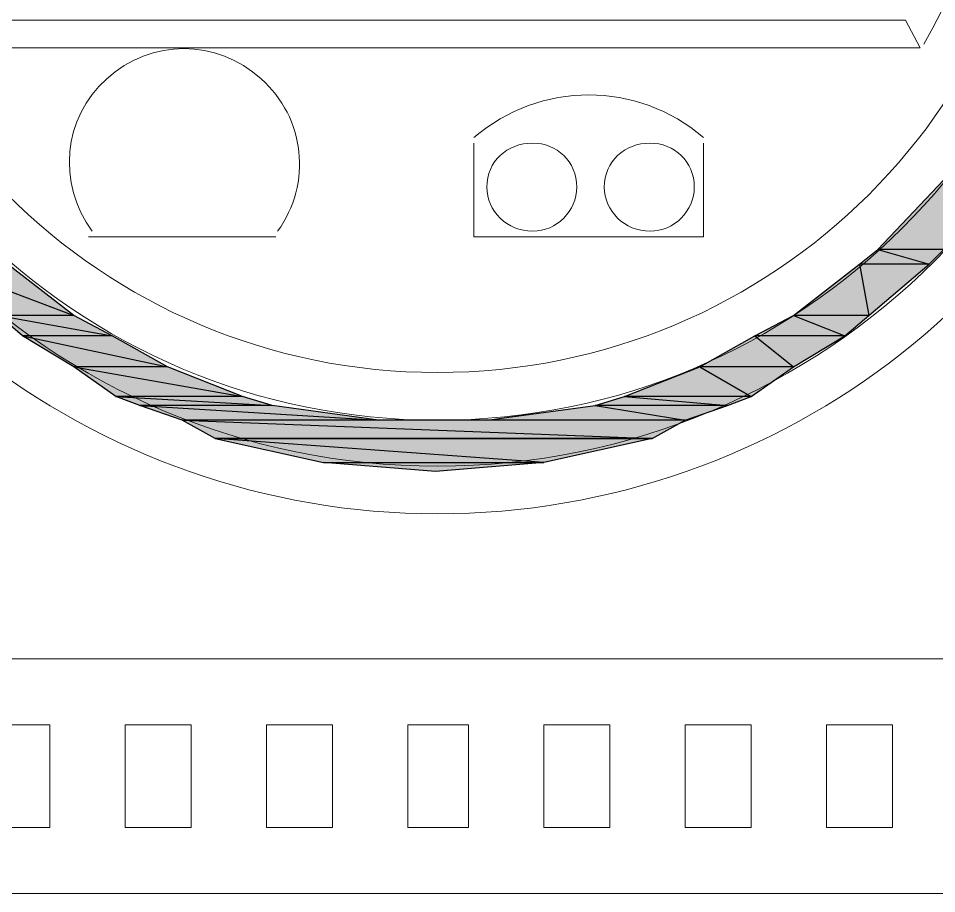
# Model space of a CAD drawing. Header units: millimetres. Extents: x 50 to 186, y -32 to 33.
# Drawn here: x 113.007 to 113.706, y -14.816 to -14.15 of the extents above; entities that cross this region are included whole.
import ezdxf

# ---------------------------------------------------------------- set-up
doc = ezdxf.new("R2010")
doc.units = ezdxf.units.MM
doc.layers.add('Prumada Eletrica', color=40, linetype='Continuous', lineweight=30)

msp = doc.modelspace()

# ---------------------------------------------------------------- hatches: boundary and pattern name
at = {"layer": 'Prumada Eletrica', "true_color": 0x000007}
h = msp.add_hatch(color=7, dxfattribs=at)
h.paths.add_polyline_path([(113.75358, -14.27269), (113.71168, -14.27269), (113.71168, -14.32577)])
h.paths.add_polyline_path([(113.71168, -14.27269), (113.71168, -14.32577), (113.66139, -14.32577)])
h = msp.add_hatch(color=7, dxfattribs=at)
h.paths.add_polyline_path([(113.71168, -14.32577), (113.66139, -14.32577), (113.7005, -14.33695)])
h.paths.add_polyline_path([(113.66139, -14.32577), (113.7005, -14.33695), (113.64742, -14.33695)])
h = msp.add_hatch(color=7, dxfattribs=at)
h.paths.add_polyline_path([(112.99933, -14.33695), (112.94625, -14.33695), (113.04961, -14.37605)])
h.paths.add_polyline_path([(112.94625, -14.33695), (113.04961, -14.37605), (112.99234, -14.37605)])
h = msp.add_hatch(color=7, dxfattribs=at)
h.paths.add_polyline_path([(113.7005, -14.33695), (113.64742, -14.33695), (113.65441, -14.37605)])
h.paths.add_polyline_path([(113.64742, -14.33695), (113.65441, -14.37605), (113.59714, -14.37605)])
h = msp.add_hatch(color=7, dxfattribs=at)
h.paths.add_polyline_path([(113.04961, -14.37605), (112.99234, -14.37605), (113.07894, -14.39142)])
h.paths.add_polyline_path([(112.99234, -14.37605), (113.07894, -14.39142), (113.0105, -14.39142)])
h = msp.add_hatch(color=7, dxfattribs=at)
h.paths.add_polyline_path([(113.65441, -14.37605), (113.59714, -14.37605), (113.63625, -14.39142)])
h.paths.add_polyline_path([(113.59714, -14.37605), (113.63625, -14.39142), (113.56781, -14.39142)])
h = msp.add_hatch(color=7, dxfattribs=at)
h.paths.add_polyline_path([(113.07894, -14.39142), (113.0105, -14.39142), (113.12085, -14.41516)])
h.paths.add_polyline_path([(113.0105, -14.39142), (113.12085, -14.41516), (113.04961, -14.41516)])
h = msp.add_hatch(color=7, dxfattribs=at)
h.paths.add_polyline_path([(113.63625, -14.39142), (113.56781, -14.39142), (113.59714, -14.41516)])
h.paths.add_polyline_path([(113.56781, -14.39142), (113.59714, -14.41516), (113.52591, -14.41516)])
h = msp.add_hatch(color=7, dxfattribs=at)
h.paths.add_polyline_path([(113.12085, -14.41516), (113.04961, -14.41516), (113.17811, -14.43751)])
h.paths.add_polyline_path([(113.04961, -14.41516), (113.17811, -14.43751), (113.08174, -14.43751)])
h = msp.add_hatch(color=7, dxfattribs=at)
h.paths.add_polyline_path([(113.59714, -14.41516), (113.52591, -14.41516), (113.56502, -14.43751)])
h.paths.add_polyline_path([(113.52591, -14.41516), (113.56502, -14.43751), (113.46864, -14.43751)])
h = msp.add_hatch(color=7, dxfattribs=at)
h.paths.add_polyline_path([(113.17811, -14.43751), (113.08174, -14.43751), (113.20046, -14.4445)])
h.paths.add_polyline_path([(113.08174, -14.43751), (113.20046, -14.4445), (113.09989, -14.4445)])
h = msp.add_hatch(color=7, dxfattribs=at)
h.paths.add_polyline_path([(113.56502, -14.43751), (113.46864, -14.43751), (113.54686, -14.4445)])
h.paths.add_polyline_path([(113.46864, -14.43751), (113.54686, -14.4445), (113.44629, -14.4445)])
h = msp.add_hatch(color=7, dxfattribs=at)
h.paths.add_polyline_path([(113.20046, -14.4445), (113.09989, -14.4445), (113.28147, -14.45567)])
h.paths.add_polyline_path([(113.09989, -14.4445), (113.28147, -14.45567), (113.13202, -14.45567)])
h = msp.add_hatch(color=7, dxfattribs=at)
h.paths.add_polyline_path([(113.54686, -14.4445), (113.44629, -14.4445), (113.51473, -14.45567)])
h.paths.add_polyline_path([(113.44629, -14.4445), (113.51473, -14.45567), (113.36388, -14.45567)])
h = msp.add_hatch(color=7, dxfattribs=at)
h.paths.add_polyline_path([(113.51473, -14.45567), (113.13202, -14.45567), (113.48959, -14.46964)])
h.paths.add_polyline_path([(113.13202, -14.45567), (113.48959, -14.46964), (113.15716, -14.46964)])
h = msp.add_hatch(color=7, dxfattribs=at)
h.paths.add_polyline_path([(113.15716, -14.46964), (113.23957, -14.4878), (113.40718, -14.4878)])
h.paths.add_polyline_path([(113.23957, -14.4878), (113.40718, -14.4878), (113.32477, -14.49478)])
msp.add_hatch(color=7, dxfattribs=at).paths.add_polyline_path([(113.15716, -14.46964), (113.48959, -14.46964), (113.40718, -14.4878)])

# ---------------------------------------------------------------- linework, layer by layer
at = {"layer": 'Prumada Eletrica', "color": 7, "linetype": 'Continuous', "lineweight": 20, "true_color": 0x000007}
for points in [[(113.68234, -14.15118), (112.96441, -14.15118), (112.96441, -14.15118)], [(113.68234, -14.15118), (113.69352, -14.17213), (113.69352, -14.17213)], [(113.69352, -14.17213), (112.95324, -14.17213), (112.95324, -14.17213)], [(112.95324, -14.17213), (113.31081, -14.17213), (113.31081, -14.17213)], [(113.3541, -14.24476), (113.3541, -14.31599), (113.5287, -14.31599), (113.5287, -14.24476)], [(113.06079, -14.31599), (113.20326, -14.31599), (113.20326, -14.31599)]]:
    msp.add_lwpolyline(points, dxfattribs=at)
at = {"layer": 'Prumada Eletrica', "color": 7, "linetype": 'Continuous', "lineweight": -2, "true_color": 0x000007}
for points in [[(113.71168, -14.27269), (113.71168, -14.32577), (113.66139, -14.32577)], [(113.66139, -14.32577), (113.7005, -14.33695), (113.64742, -14.33695)], [(113.71168, -14.32577), (113.66139, -14.32577), (113.7005, -14.33695)], [(112.99933, -14.33695), (112.94625, -14.33695), (113.04961, -14.37605)], [(112.94625, -14.33695), (113.04961, -14.37605), (112.99234, -14.37605)], [(113.64742, -14.33695), (113.65441, -14.37605), (113.59714, -14.37605)], [(113.7005, -14.33695), (113.64742, -14.33695), (113.65441, -14.37605)], [(113.04961, -14.37605), (112.99234, -14.37605), (113.07894, -14.39142)], [(112.99234, -14.37605), (113.07894, -14.39142), (113.0105, -14.39142)], [(113.59714, -14.37605), (113.63625, -14.39142), (113.56781, -14.39142)], [(113.65441, -14.37605), (113.59714, -14.37605), (113.63625, -14.39142)], [(113.07894, -14.39142), (113.0105, -14.39142), (113.12085, -14.41516)], [(113.0105, -14.39142), (113.12085, -14.41516), (113.04961, -14.41516)], [(113.56781, -14.39142), (113.59714, -14.41516), (113.52591, -14.41516)], [(113.63625, -14.39142), (113.56781, -14.39142), (113.59714, -14.41516)], [(113.12085, -14.41516), (113.04961, -14.41516), (113.17811, -14.43751)], [(113.04961, -14.41516), (113.17811, -14.43751), (113.08174, -14.43751)], [(113.52591, -14.41516), (113.56502, -14.43751), (113.46864, -14.43751)], [(113.59714, -14.41516), (113.52591, -14.41516), (113.56502, -14.43751)], [(113.17811, -14.43751), (113.08174, -14.43751), (113.20046, -14.4445)], [(113.08174, -14.43751), (113.20046, -14.4445), (113.09989, -14.4445)], [(113.46864, -14.43751), (113.54686, -14.4445), (113.44629, -14.4445)], [(113.56502, -14.43751), (113.46864, -14.43751), (113.54686, -14.4445)], [(113.20046, -14.4445), (113.09989, -14.4445), (113.28147, -14.45567)], [(113.09989, -14.4445), (113.28147, -14.45567), (113.13202, -14.45567)], [(113.44629, -14.4445), (113.51473, -14.45567), (113.36388, -14.45567)], [(113.54686, -14.4445), (113.44629, -14.4445), (113.51473, -14.45567)], [(113.51473, -14.45567), (113.13202, -14.45567), (113.48959, -14.46964)], [(113.13202, -14.45567), (113.48959, -14.46964), (113.15716, -14.46964)], [(113.15716, -14.46964), (113.23957, -14.4878), (113.40718, -14.4878)], [(113.15716, -14.46964), (113.48959, -14.46964), (113.40718, -14.4878)], [(113.23957, -14.4878), (113.40718, -14.4878), (113.32477, -14.49478)]]:
    msp.add_lwpolyline(points, close=True, dxfattribs=at)
at = {"layer": 'Prumada Eletrica', "color": 7, "linetype": 'Continuous', "lineweight": 20, "true_color": 0x000007}
for points in [[(113.32198, -14.63725), (113.89325, -14.63725), (113.89325, -14.81603), (112.7535, -14.81603), (112.7535, -14.63725)], [(112.98117, -14.76575), (113.03145, -14.76575), (113.03145, -14.68753), (112.98117, -14.68753)], [(113.08872, -14.76575), (113.139, -14.76575), (113.139, -14.68753), (113.08872, -14.68753)], [(113.19627, -14.76575), (113.24655, -14.76575), (113.24655, -14.68753), (113.19627, -14.68753)], [(113.30382, -14.76575), (113.34991, -14.76575), (113.34991, -14.68753), (113.30382, -14.68753)], [(113.40718, -14.76575), (113.45747, -14.76575), (113.45747, -14.68753), (113.40718, -14.68753)], [(113.51473, -14.76575), (113.56502, -14.76575), (113.56502, -14.68753), (113.51473, -14.68753)], [(113.62228, -14.76575), (113.67257, -14.76575), (113.67257, -14.68753), (113.62228, -14.68753)]]:
    msp.add_lwpolyline(points, close=True, dxfattribs=at)
for points, knots in [([(113.86113, -13.95703), (113.86113, -13.66091), (113.62228, -13.42207), (113.32617, -13.42207), (113.32617, -13.42207), (113.03145, -13.42207), (112.79261, -13.66091), (112.79261, -13.95703), (112.79261, -13.95703), (112.79261, -14.25174), (113.03145, -14.49059), (113.32617, -14.49059), (113.32617, -14.49059), (113.62228, -14.49059), (113.86113, -14.25174), (113.86113, -13.95703)], [0, 0, 0, 0, 0.0625, 0.0625, 0.0625, 0.062501, 0.125, 0.125, 0.125, 0.125001, 0.1875, 0.1875, 0.1875, 0.187501, 1, 1, 1, 1]), ([(113.06498, -13.45), (112.83172, -13.57013), (112.7102, -13.83551), (112.77305, -14.09112), (112.77305, -14.09112), (112.83451, -14.34672), (113.06358, -14.5269), (113.32617, -14.5269), (113.32617, -14.5269), (113.59016, -14.5269), (113.81923, -14.34672), (113.88068, -14.09112), (113.88068, -14.09112), (113.94354, -13.83551), (113.82202, -13.57013), (113.58876, -13.45)], [0, 0, 0, 0, 0.0625, 0.0625, 0.0625, 0.062501, 0.125, 0.125, 0.125, 0.125001, 0.1875, 0.1875, 0.1875, 0.187501, 1, 1, 1, 1]), ([(113.82621, -13.95703), (113.82621, -13.68047), (113.60273, -13.45699), (113.32617, -13.45699), (113.32617, -13.45699), (113.05101, -13.45699), (112.82753, -13.68047), (112.82753, -13.95703), (112.82753, -13.95703), (112.82753, -14.23219), (113.05101, -14.45567), (113.32617, -14.45567), (113.32617, -14.45567), (113.60273, -14.45567), (113.82621, -14.23219), (113.82621, -13.95703)], [0, 0, 0, 0, 0.0625, 0.0625, 0.0625, 0.062501, 0.125, 0.125, 0.125, 0.125001, 0.1875, 0.1875, 0.1875, 0.187501, 1, 1, 1, 1]), ([(113.78989, -13.95703), (113.78989, -13.70002), (113.58317, -13.4933), (113.32617, -13.4933), (113.32617, -13.4933), (113.07056, -13.4933), (112.86384, -13.70002), (112.86384, -13.95703), (112.86384, -13.95703), (112.86384, -14.21263), (113.07056, -14.41935), (113.32617, -14.41935), (113.32617, -14.41935), (113.58317, -14.41935), (113.78989, -14.21263), (113.78989, -13.95703)], [0, 0, 0, 0, 0.0625, 0.0625, 0.0625, 0.062501, 0.125, 0.125, 0.125, 0.125001, 0.1875, 0.1875, 0.1875, 0.187501, 1, 1, 1, 1]), ([(113.20465, -14.3118), (113.23119, -14.27549), (113.2256, -14.22521), (113.19208, -14.19587), (113.19208, -14.19587), (113.15856, -14.16514), (113.10828, -14.16514), (113.07475, -14.19587), (113.07475, -14.19587), (113.04123, -14.22521), (113.03704, -14.27549), (113.06358, -14.3118)], [0, 0, 0, 0, 0.083333, 0.083333, 0.083333, 0.083334, 0.166667, 0.166667, 0.166667, 0.166668, 1, 1, 1, 1]), ([(113.43232, -14.27828), (113.43232, -14.25873), (113.41696, -14.24476), (113.3988, -14.24476), (113.3988, -14.24476), (113.37925, -14.24476), (113.36388, -14.25873), (113.36388, -14.27828), (113.36388, -14.27828), (113.36388, -14.29644), (113.37925, -14.3118), (113.3988, -14.3118), (113.3988, -14.3118), (113.41696, -14.3118), (113.43232, -14.29644), (113.43232, -14.27828)], [0, 0, 0, 0, 0.0625, 0.0625, 0.0625, 0.062501, 0.125, 0.125, 0.125, 0.125001, 0.1875, 0.1875, 0.1875, 0.187501, 1, 1, 1, 1]), ([(113.52172, -14.27828), (113.52172, -14.25873), (113.50635, -14.24476), (113.48819, -14.24476), (113.48819, -14.24476), (113.46864, -14.24476), (113.45327, -14.25873), (113.45327, -14.27828), (113.45327, -14.27828), (113.45327, -14.29644), (113.46864, -14.3118), (113.48819, -14.3118), (113.48819, -14.3118), (113.50635, -14.3118), (113.52172, -14.29644), (113.52172, -14.27828)], [0, 0, 0, 0, 0.0625, 0.0625, 0.0625, 0.062501, 0.125, 0.125, 0.125, 0.125001, 0.1875, 0.1875, 0.1875, 0.187501, 1, 1, 1, 1])]:
    msp.add_open_spline(points, degree=3, knots=knots, dxfattribs=at)
for points in [[(113.69631, -14.16933), (113.77313, -14.03804), (113.77313, -13.87462), (113.69631, -13.74332)], [(113.5287, -14.24057), (113.47842, -14.19727), (113.40439, -14.19727), (113.3541, -14.24057)]]:
    msp.add_open_spline(points, degree=3, dxfattribs=at)

doc.saveas('drawing.dxf')
